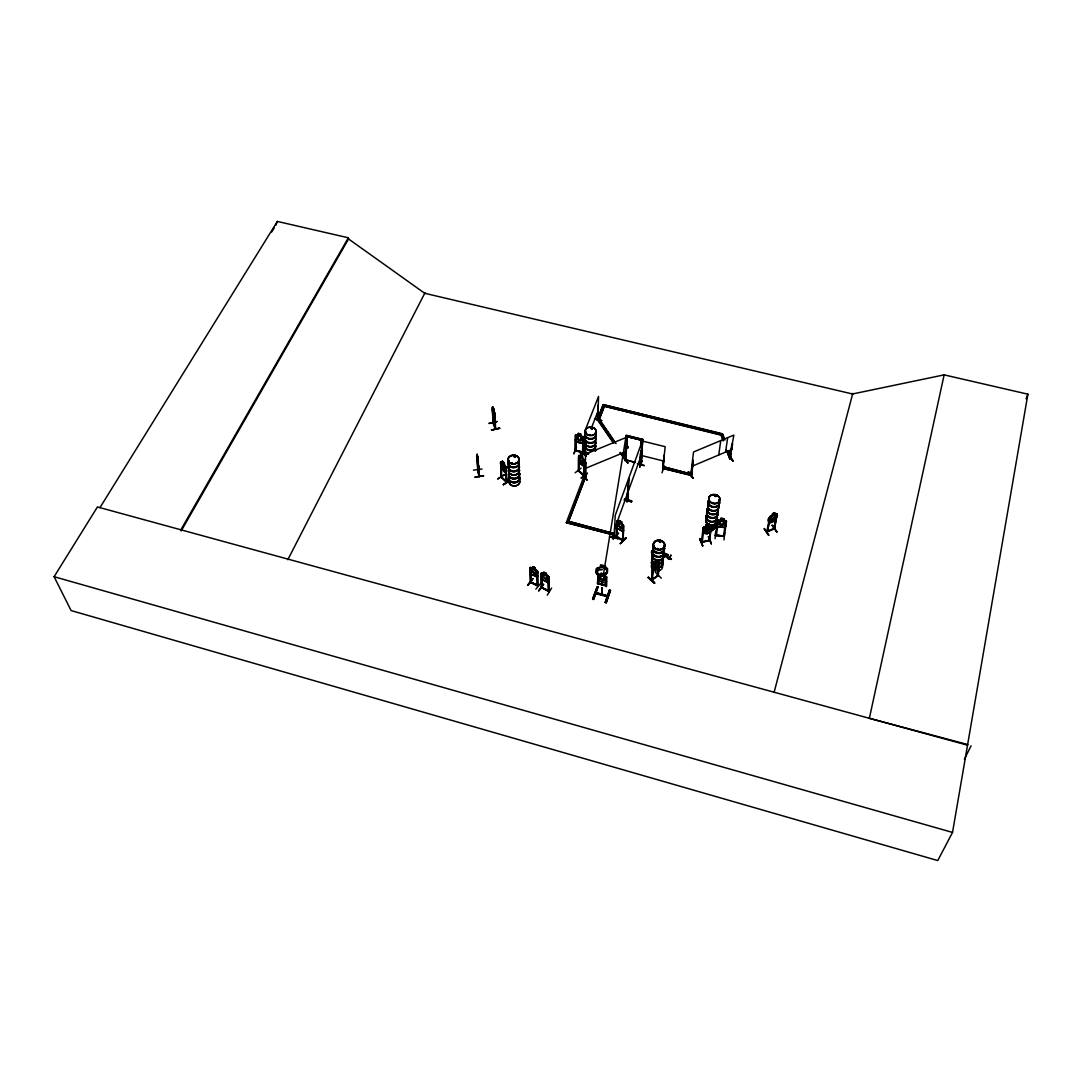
<?xml version="1.0" encoding="UTF-8"?>
<svg xmlns="http://www.w3.org/2000/svg" width="1082" height="1082" viewBox="0 0 1082 1082"><rect width="100%" height="100%" fill="white"/><g stroke="black" fill="none" stroke-linecap="round" stroke-linejoin="round"><path stroke-width="1.5" d="M585.862 476.405L585.078 477.243L585.93 476.526M566.265 522.647L613.291 534.873L566.265 522.647L583.671 477.243L585.294 477.649L567.915 523.079L585.294 477.649M573.92 453.845L576.449 447.123L573.92 453.547M575.475 435.099L575.286 450.842L575.475 435.099L576.476 434.775M575.151 472.78L581.156 468.114M575.164 450.261L575.867 450.477M576.179 436.682L575.529 436.276L576.273 436.465L575.867 450.951M576.273 436.465L576.057 450.964L575.367 450.004M578.207 435.14L578.234 433.355L580.953 434.031L580.804 435.924M578.261 435.302L578.329 433.436M578.248 470.968L578.721 456.55L579.086 471.17L578.194 470.913L584.118 475.877L584.551 460.472L579.465 455.414M578.424 470.143L578.816 470.873L578.748 455.454L579.479 455.495M578.491 456.712L578.789 471.319M585.078 454.156L580.168 452.885L585.227 453.507M580.669 463.637L580.831 454.846M587.418 473.429L581.075 478.149L587.391 473.172M585.037 449.53L582.157 455.617M582.887 438.102L583.631 438.291L582.887 438.102L582.576 452.641M582.508 465.179L582.752 456.388L580.777 454.724L579.749 459.647L582.549 463.434L583.563 462.866L582.725 458.159M582.698 451.83L583.293 452.817L583.631 437.128L576.449 434.707M586.958 480.219L582.941 473.794L587.053 479.921M583.536 474.863L583.996 475.877L583.834 461.243L584.591 461.541L583.834 461.243M583.55 475.444L584.05 461.081M584.605 439.251L585.119 438.737L584.253 453.561L584.51 452.398M584.226 453.399L584.821 438.656M585.037 441.781L584.645 453.574L584.821 452.547M625.139 460.215L626.884 437.182L585.551 454.129L585.078 477.243L585.795 476.161M585.808 477.013L586.038 462.582L585.335 462.88L586.038 462.582M478.623 467.018L477.176 459.295L478.623 467.018L478.65 465.963M597.967 405.331L597.534 420.438L597.494 413.608M597.616 420.316L597.534 419.153M613.643 443.282L597.764 420.141L598.549 396.458L585.091 430.487L584.632 453.507M615.09 442.673L599.212 419.559L604.73 405.006L721.288 433.896L720.883 435.126L604.27 406.196L720.95 434.68L721.342 433.463L603.174 404.627L597.656 418.72L599.225 419.113L616.05 443.593M594.911 419.045L601.727 420.371M595.682 593.68L595.966 592.476L595.695 593.301L607.529 596.006M603.174 404.627L598.86 416.043M606.393 585.2L598.481 583.239C593.585 582.738 609.369 587.174 605.42 585.254M597.548 583.712L597.94 574.623L606.759 576.963C606.799 600.875 604.824 572.189 606.583 577.45M598.157 583.874C599.387 582.346 597.534 573.095 598.617 575.34M598.711 575.069L598.17 583.834M593.599 599.469L598.048 586.687L593.599 599.469L592.625 599.198L597.048 586.971L598.021 587.255M478.082 470.197L477.608 469.345M477.554 469.507L479.137 476.607L477.892 458.957M478.92 475.444L477.771 470.088M605.866 576.977L605.284 585.687M618.187 538.511L609.464 536.915L618.174 538.579M607.529 596.047L607.259 596.777L607.557 595.925L595.966 592.828M668.162 554.741L668.054 555.526M606.191 602.836L610.464 590.515L606.191 602.85L605.284 602.038L609.639 589.798L605.365 602.539M613.156 538.944L618.295 533.074M613.792 533.507L568.442 521.308L612.169 533.088M626.951 500.479L627.141 501.629L628.71 478.352L615.225 515.37L614.116 537.227M549.277 591.543L541.392 587.472M549.277 591.015L542.312 587.675M622.245 540.527L622.921 540.919L623.949 525.811L617.741 521.145L616.821 521.281L616.564 536.821L617.497 522.795L616.659 522.579L616.74 536.55M616.889 521.213L616.226 536.131M618.647 533.345L613.102 538.944M625.612 460.472L624.814 459.945L625.923 459.958M624.95 459.728L625.315 451.343M625.978 440.09L626.262 435.262L642.789 439.346L640.99 463.84M626.613 446.339L625.68 446.284L625.098 460.689M626.072 440.536L626.356 435.735L642.451 439.711L640.706 463.664M621.65 521.943L621.487 523.729L623.232 524.702M621.541 523.674L622.691 525L622.502 528.192L621.244 528.8L617.957 525.257L618.133 522.051L619.35 522.241L619.364 520.415L621.731 521.943L621.568 523.729M625.707 460.459L627.222 436.533L641.518 440.076L641.031 446.758M626.005 458.43L626.289 454.846M640.693 447.326L641.423 440.117L627.371 436.587L626.627 446.825L626.735 446L625.68 446.284M627.168 447.826L627.912 447.894M622.745 540.378L623.218 526.515L622.84 540.865L615.82 536.334M627.79 463.001L626.478 460.689M626.992 500.925L626.721 501.575L628.169 487.022L627.655 487.563M627.357 500.98L627.046 501.683L627.871 486.941M627.317 499.911L627.898 493.811M532.723 568.185L530.153 567.468L530.356 582.305L538.309 585.93L531.37 582.13M627.546 499.37L627.655 500.127L628.426 485.385M625.748 537.673L620.284 543.678L626.126 538.214M624.3 500.182L631.428 501.629M651.54 551.766L651.675 552.632A1.407 1.163 5.5 0 0 652.338 553.2L653.001 553.362M640.422 453.399L639.503 463.908L641.017 463.434M639.719 467.221L642.059 460.418L639.746 466.924M640.395 464.651L639.814 465.274L640.896 453.507M640.138 465.368L642.045 441.74L629.061 477.405L627.695 500.006M642.789 439.346L640.909 464.164L641.41 463.596M641.261 464.219L642.383 449.76M637.447 463.921L644.412 465.625L637.514 463.637M723.385 535.576L724.25 536.456L726.374 522.403L725.562 522.322L723.479 536.374M724.007 539.945L724.656 532.601M725.562 522.322L726.374 522.403M725.589 520.618L726.495 521.362L725.643 520.564L717.596 520.415L716.906 525L717.664 526.812L724.588 527.543L725.765 525.947M718.353 521.551L717.528 521.47L718.353 521.551L716.352 535.576L715.648 534.67L715.54 535.576L717.691 520.361L718.759 519.969M715.662 531.451L715.053 538.728M716.338 534.792L716.23 535.59M627.384 500.479L627.114 501.588M648.064 577.599C654.421 580.358 659.1 588.879 648.104 577.545M652.852 565.548L651.405 580.141L658.343 575.448L659.371 561.747L657.802 575.394M652.203 579.1L651.621 580.344L652.784 565.588L655.205 563.411M651.864 579.817L653.325 566.17A5.762 4.774 5.9 0 1 651.743 561.49M662.008 472.807L664.294 465.963M652.297 579.884L653.542 566.373L652.716 566.63L653.542 566.373M662.806 468.804L662.657 469.602L664.077 455.157L663.225 468.898M663.023 468.465L663.509 466.761L691.317 474.159L690.884 475.444L663.023 468.465L691.06 475.079L691.614 474.038M663.509 466.761L691.317 474.159M657.207 561.815L658.262 561.558L657.964 564.696L654.664 568.375L653.677 567.861L653.961 564.736L655.137 563.343C654.028 561.517 659.006 558.271 657.288 561.707M654.502 570.052L655.286 561.653M655.219 572.121L661.305 578.207M648.375 577.328L654.596 582.9M656.571 568.523L657.45 560.016M659.587 561.95L657.788 575.908M659.384 560.747L658.113 567.32L652.973 571.174L658.235 567.401M665.254 553.443C660.913 555.702 666.647 553.984 664.591 553.267L663.374 554.106M663.55 556.351L663.104 554.795L664.267 556.54L663.591 556.067M663.347 554.39L664.591 553.267M664.727 556.662L665.701 553.551L665.335 556.527M597.278 420.303L597.507 419.681M665.308 556.811L666.282 553.7M668.121 554.539L667.445 557.365L667.432 555.323M667.526 558.407L671.232 559.38L667.526 558.407L667.702 557.676L669.217 558.366L667.702 557.676M669.826 558.528L671.381 558.934L669.826 558.528L670.962 554.917L669.217 558.366M584.266 452.952L584.848 453.06A5.315 4.193 1.5 0 0 586.173 456.185A5.329 4.193 1.5 0 1 584.983 452.1M688.22 472.09L693.021 478.082L688.179 472.144M691.777 474.295L690.803 474.876L693.521 451.992L733.867 435.086L729.633 458.443L731.432 458.389L728.686 450.802M690.884 475.444L693.17 460.459L691.709 474.809L693.17 460.459M607.354 571.891L605.568 568.51L601.633 566.914L596.939 568.686L596.52 571.702L599.185 574.204L603.404 574.501L606.664 572.324L607.097 568.889L604.473 566.008M604.595 565.859L607.651 568.875L607.151 572.649L603.499 575.042L598.779 574.704L595.776 571.891L596.263 568.429L601.47 566.481L605.798 568.239L607.638 571.837L604.879 575.922L600.483 576.395L597.994 575.435M492.675 412.026L494.866 419.343L495.069 418.112M699.77 538.85L702.786 545.923L699.648 538.85M709.657 540.175L701.312 542.244L702.232 541.541M702.137 541.555L702.204 542.366L702.015 541.5M703.949 528.327L703.178 528.516L703.949 528.327L702.204 542.366M708.832 525.595L709.143 523.715L706.33 524.405L706.127 526.204L704.693 527.083L704.26 530.261L705.464 531.276L708.074 530.64L709.657 528.936L710.117 525.744L708.791 525.514M706.357 524.486L706.127 526.204L703.205 527.421L701.325 542.515L702.177 541.866M580.277 452.601L585.186 453.845M720.883 435.126L722.627 434.125L724.832 440.198M718.732 454.981L720.774 440.577M724.223 439.116L722.627 434.125M708.642 536.658L711.32 543.759M701.515 542.501C711.347 540.026 708.169 541.108 709.724 539.675M710.779 526.65L711.645 526.704L710.779 526.65L709.008 540.635M710.211 525.69L715.77 526.988L715.608 527.894L707.128 533.751C694.333 533.615 719.801 516.574 709.819 531.871L703.341 533.534L702.664 531.965L703.286 527.421L710.833 525.04L708.926 525.514M713.647 502.927L712.822 503.076M715.08 496.192L714.837 495.502M709.44 540.134L708.886 539.85M711.604 525.352L709.792 531.789L703.381 533.385M709.603 540.5L711.645 525.433L710.806 524.959M713.295 502.981L712.808 502.508M708.615 536.631L711.334 543.556M725.562 452.1L727.672 437.683M732.879 461.121L728.362 454.9L733.19 461.027L729.552 456.198M583.468 475.417L584.348 475.214L583.766 474.646M729.904 458.619L732.528 443.904L729.985 458.646L727.077 451.086M731.432 458.389L729.768 459.106L731.865 444.188M720.734 520.185L721.004 518.386M723.506 520.483L723.777 518.67L721.004 518.467M724.156 536.442L724.264 535.644M725.67 525.933L726.495 521.281M609.572 536.618L618.174 538.782M657.464 549.25L657.748 548.466L658.072 549.196M659.249 541.69L659.695 541.068M658.208 549.02L657.477 548.52M660.142 541.27L660.453 542.123M99.963 507.634L277.357 221.431L348.363 237.797L348.539 238.946L181.249 530.829L180.87 529.788L97.434 506.958L54.1 576.706L71.101 610.559L937.769 860.569L952.525 832.423L1027.9 394.186L944.14 374.872L852.508 393.983M601.538 585.01L602.106 581.886M603.242 575.638L626.153 435.546L642.681 439.63M729.836 458.281L730.323 457.578M729.701 458.403L730.675 457.821M616.835 536.104L616.253 535.631M764.419 528.462L768.923 535.225M770.587 516.1L769.613 517.02L766.773 532.101C787.074 523.12 763.081 533.507 767.449 531.032M768.626 521.632C765.339 519.225 774.469 513.139 770.844 516.425L770.208 519.63L771.209 520.469L775.131 517.602L775.78 514.396L774.617 514.342L777.147 513.828L774.455 528.963M766.962 532.06L766.719 531.37M767.463 531.519L770.114 517.764M767.26 531.505L770.276 517.994M772.21 515.384C771.223 513.111 776.944 510.961 774.671 514.423M772.196 525.257L776.754 531.803M774.387 528.192L773.725 529.301L777.025 514.924L774.374 528.949M776.321 515.208L773.779 529.233M773.454 528.976L774.32 528.232M776.173 518.521L777.052 513.882M589.081 434.599L589.812 434.68L589.203 435.113M591.705 428.756L592.03 427.863L592.571 428.715M944.14 374.872L869.36 718.299L967.795 744.578M493.162 422.223L495.637 428.986L494.812 413.351L492.31 407.238M715.675 527.029L709.765 532.276M624.841 460.486L625.437 459.661M506.511 481.909L506.241 481.22M501.237 463.421L500.493 463.096L501.237 463.421L501.737 477.757L501.48 476.499M514.545 456.983L515.492 456.158M515.654 456.82L514.031 456.415M511.772 463.542L512.516 463.231M511.975 462.798L512.354 463.502M774.103 692.318L852.792 393.348L852.616 394.01L424.726 293.29L348.539 238.946M631.55 501.48L624.476 499.803M580.304 452.303L585.213 453.574M671.232 559.38L671.408 558.65M666.864 557.216L667.526 554.944L666.012 554.701M691.087 475.12L691.371 473.727M631.388 501.94L631.699 500.858L624.652 499.113M606.258 585.633L597.413 583.144L598.292 583.333M605.203 602.593L609.639 589.798L610.546 590.596M614.495 529.341L627.817 492.553M628.155 491.607L641.004 456.144M613.291 534.873L613.805 533.088M597.142 586.944L592.625 599.185M624.747 459.674L625.721 459.769M625.991 459.823L634.918 462.731M601.7 420.682L595.235 418.829M627.371 436.587L641.383 440.131L627.303 436.628M597.764 420.141L599.212 419.559L604.094 407.021M584.767 444.945L585.971 441.875M598.062 411.092L591.11 428.661L591.583 427.769M582.427 452.195L576.151 450.382M582.102 455.901L584.672 449.192M582.17 455.833L584.699 449.436M583.604 437.209L582.779 436.276M575.381 439.928L576.287 441.916L582.63 443.498L583.509 441.956M1026.074 398.798L1027.9 394.186M580.899 435.884L582.184 436.79L582.116 440.103L580.736 441.172L578.207 440.55L576.868 438.792L576.922 435.478L578.288 435.221M575.299 450.815L583.279 451.938M506.295 471.657L505.808 472.956L506.281 471.766M651.607 551.698L652.419 550.427A1.407 1.163 5.5 0 1 653.001 550.265M708.71 540.405L701.515 542.014M652.338 579.479L651.445 579.654M654.529 583.157L648.416 577.112M607.516 595.682L595.952 592.544M607.3 596.682L595.682 593.653M652.203 551.861L652.892 551.036M964.414 759.293L971.054 745.782M478.379 463.353L477.148 454.399L477.635 456.618M714.499 495.732L715.364 495.286M287.826 559.678L425.037 292.708M501.182 477.162L506.579 482.41L505.646 467.695L506.633 482.477L505.997 467.032L500.614 461.811L501.264 477.297L500.614 461.811M659.885 541.149L659.858 542.109M659.75 542.028L659.682 541.298M660.953 541.866L660.142 542.461L659.317 541.636M583.82 466.342L584.578 465.165M601.944 588.175L601.727 594.437L601.903 587.932M614.13 537.673L614.333 536.564L613.792 537.091M627.601 498.802L627.303 500.06M640.044 460.283L639.935 460.824M641.193 441.902L641.342 442.443M641.153 442.443L641.356 442.267M775.023 520.415L776.2 518.427M688.558 471.914L693.035 477.798M180.87 529.788L348.363 237.797M591.354 427.931L591.583 428.702M537.145 577.112L537.97 575.949M271.69 231.967L274.219 227.937M275.91 225.259L277.357 221.431M548.317 582.711L549.101 581.467L548.317 582.711L542.19 579.709L541.27 577.612M651.743 551.374L652.392 550.711A1.407 1.163 5.5 0 1 652.987 550.549M627.506 498.937L627.668 500.046M640.206 465.287L641.112 450.464M607.3 571.837L604.824 575.935M622.732 531.573L623.53 530.383M616.578 525.879L617.281 528.084L622.786 531.668L623.611 530.451M551.604 588.108L547.249 595.181M542.136 573.081L541.27 573.203L541.527 587.621L549.129 590.948M543.746 584.388L538.904 590.921M537.227 572.148L537.943 572.513L537.227 572.148L537.267 585.43M538.052 585.687L537.93 571.404L530.099 567.55L530.599 582.075L538.214 585.416M541.027 582.982L535.874 589.149M543.894 572.202L543.921 573.879L542.623 573.785L542.677 576.895L546.424 580.114L547.695 579.438L546.424 573.419L543.813 572.094L543.867 573.947M546.437 575.097C552.997 578.559 537.429 570.498 543.786 573.852M538.552 590.786L543.353 584.158M548.182 577.991L549.061 578.113L548.182 577.991L548.533 591.137M541.839 574.799L541.298 574.204L542.15 588.243L541.568 587.12M537.443 585.538L537.064 572.378M527.962 585.362L532.804 578.572M532.831 578.856L527.61 585.213L532.817 578.586M531.221 582.698L530.924 568.97L530.221 568.618L531.221 582.698L530.735 582.048M537.213 577.193L531.154 574.136L530.275 571.972L531.208 574.069M532.817 568.28L531.533 568.185L531.614 571.323L535.347 574.515L536.618 573.839L536.537 570.714L535.238 569.497C536.631 567.36 531.032 564.818 532.763 568.361M537.037 570.457L535.32 569.484L535.279 567.807M530.992 567.414L530.18 567.617M725.67 525.852L724.534 527.394L717.664 526.731L716.906 524.932L710.617 530.653L707.993 531.641L706.316 530.964L711.144 526.109L712.768 525.906M715.391 535.225L724.358 535.928M716.311 535.103L723.317 536.063M494.596 415.65L493.027 411.687L493.067 406.832L494.406 412.31L495.367 429.054L495.651 428.31M495.367 428.296L494.001 411.282M492.905 422.359L495.272 428.932M493.094 423.387L492.391 407.211L493.108 408.793M658.221 575.529L658.167 574.718M623.056 540.175L616.632 536.456M625.802 537.727L620.284 543.678L626.113 538.173M622.786 531.668L617.281 528.084M623.029 540.635L615.847 535.833L616.808 536.009M619.269 522.133L616.821 521.281M715.729 496.273L714.85 496.002M715.973 496.462L715.959 495.664M595.79 571.851L598.779 574.704M478.095 470.481L476.824 454.562L477.297 456.293M514.437 456.09L514.45 456.902M606.542 581.426L605 582.711L599.158 581.156L597.764 579.1M627.533 446.596L627.79 446.731M715.472 535.238L724.21 536.104M704.423 530.221L710.238 525.744M714.945 524.134L712.781 525.825L714.945 524.134L716.744 524.878L714.418 526.515M709.806 532.358L715.608 527.894M652.919 550.752L652.094 552.347L652.987 553.213M575.976 450.437L583.144 452.303M579.249 462.541L583.928 466.396L579.249 462.541L578.667 460.175L579.357 462.474M584.077 459.295L584.334 475.715L578.288 470.44M654.786 567.036L656.855 565.507M653.65 564.439L659.52 560.733L657.423 575.259L658.099 574.772M657.274 561.883L659.452 560.814M655.083 563.911L657.153 562.383M652.189 579.249L657.626 575.61M651.783 580.277L658.262 575.489M508.77 480.773L503.36 484.641L509.054 481.287A5.437 4.342 -2.3 0 0 516.155 485.669A5.437 4.342 -2.3 0 0 518.481 478.785M503.36 484.641L508.797 480.827M508.851 481.084L503.401 484.601M504.374 474.565L497.612 479.028L504.631 474.768M501.48 477.067L506.89 482.274L506.078 466.991M501.764 477.392L506.241 481.368M505.443 465.882L506.051 467.072M502.467 462.893L502.386 461.121L504.198 462.88L505.159 466.099L505.321 469.385L504.483 469.899L501.832 466.004L502.386 461.121M504.28 464.638L504.131 462.92L502.305 461.175M768.558 535.414L764.041 528.827M706.952 530.383L706.33 529.937L710.008 528.489L711.334 526.095L710.901 528.259L714.35 527.313L710.766 528.787L709.386 531.262L709.914 529.003L706.938 530.194M604.689 565.805L600.294 565.183L604.824 565.764M592.395 428.743L591.448 428.81M597.589 582.86L598.481 583.103M702.881 532.06L707.168 533.832L709.846 532.398M702.678 545.923L699.743 538.606M690.992 475.106L691.709 474.809M692.642 460.959L693.319 460.675M691.817 466.342L731.675 449.53M585.213 468.465L626.032 451.613M767.544 531.154L773.508 528.692M770.56 516.06L776.511 513.612M776.484 515.438L777.187 515.154M769.167 522.971C783.544 514.978 768.261 526.609 768.666 521.524M599.225 419.113L597.778 419.694L613.656 442.836M600.551 576.206L604.676 575.8M666.174 554.025L668.094 554.823M548.993 591.746L549.061 577.004L549.061 591.8L541.365 587.404M531.1 582.671L531.235 581.873M538.011 586.187L530.437 582.332M591.462 427.769L592.476 427.917M515.194 457.118L514.248 456.983M497.057 421.439L488.875 423.468L497.071 421.642M499.681 428.296L491.444 430.054L499.695 428.337M493.987 410.7L493.744 408.847M492.959 414.514L494.866 419.343M495.015 418.207L494.839 413.392L493.243 409.361L494.176 414.622M493.04 423.4L492.391 408.401L493.46 423.441M493.162 423.441L492.621 408.969M706.451 524.513L709.075 523.877M722.56 434.572L720.977 434.842L723.168 440.915M483.546 475.634L474.998 477.04M475.012 477.297L483.559 475.891M476.621 455.765L477.811 470.602M477.987 469.426L479.434 476.553L477.865 458.376M478.109 459.918L477.148 454.399M478.406 461.243L478.203 459.904M477.974 462.055L477.608 456.888M473.456 470.143L482.045 469.02M776.727 532.006L772.156 525.243L777.079 531.911M542.19 573L541.189 573.135L541.419 587.918M627.195 447.421L628.155 447.366L627.587 446.339M627.033 447.583L627.871 447.934M659.912 541L660.777 541.23M715.107 495.258L715.865 495.867M591.84 428.77L591.394 428.553M602.241 569.267L598.792 569.281L596.29 571.594L596.425 573.676M583.144 452.776L575.232 450.761M715.459 535.482L724.196 536.415M602.025 569.808L599.144 569.862L596.899 571.918L596.994 573.744L600.496 576.408M715.364 496.543L714.566 496.029M652.973 553.646L652.311 553.47A1.407 1.163 5.5 0 1 651.648 552.902L651.526 552.077M662.684 469.561L665.187 446.69L642.559 441.104M597.643 419.167L599.212 419.559M641.518 455.508L663.848 461.067M582.657 443.431L576.287 441.916L575.502 439.874M624.598 499.384L631.672 501.142L624.612 499.451M624.368 499.898L631.428 501.818M627.939 447.123L627.357 447.299M627.506 460.215L635.134 462.163M605.595 584.943L606.299 585.173M607.489 596.182L595.749 593.044L607.3 596.331M181.708 530.031L967.511 745.173M54.1 576.706L952.525 832.423M493.257 422.819L495.637 428.891M715.554 495.272L716.189 496.165L714.742 496.422M657.491 549.156L657.978 548.655M601.633 594.072L601.957 587.878M714.932 524.215L716.609 524.905M776.403 513.612L777.201 513.896M710.752 525.027L711.55 525.473M531.276 574.042L537.199 577.044M548.249 582.63L542.298 579.614L541.406 577.572M548.385 591.448L548.344 577.761M542.177 587.905L542.014 574.556M580.791 457.199L582.643 458.754M580.723 460.486L582.576 462.041M579.073 470.846L583.685 474.795M505.646 467.695L506.146 468.168L505.402 467.843M596.371 573.595L597.913 575.394M548.222 575.989L549.007 577.085L548.128 576.097M668.013 554.633L666.147 554.295L667.499 555.228M688.571 471.711L693.021 478.082M622.596 453.128L626.343 458.565M622.569 453.561L625.382 457.645M620.202 452.371L624.869 459.174M620.175 452.803L624.841 459.607M652.189 552.456L653.014 552.929A5.735 4.734 5.9 0 0 654.285 558.988A5.735 4.734 5.9 0 0 661.643 559.272A5.735 4.734 5.9 0 0 662.968 553.321M652.514 570.079L653.095 571.147M652.446 570.025L653.041 571.242M479.055 476.472L477.96 461.798M708.25 536.686L711.226 543.827M663.591 554.525L664.267 556.54M493.784 409.442L493.257 407.603M477.189 455.765L477.243 454.372M728.619 451.248L731.364 458.822M721.045 434.409L723.236 440.469M726.468 450.004L729.768 459.106M491.471 430.068L499.546 427.985M477.433 456.875L478.109 459.945M477.662 456.523L477.771 458.389M502.765 461.825L503.847 462.88M546.275 573.501L546.302 575.178M663.834 551.441A5.735 4.734 5.8 0 1 658.248 557.203A5.735 4.734 5.8 0 1 652.771 551.009M663.929 551.198A5.816 4.801 5.8 0 1 658.275 557.041A5.816 4.801 5.8 0 1 652.716 550.779M662.955 553.484A5.735 4.734 5.9 0 1 661.629 559.435A5.735 4.734 5.9 0 1 654.272 559.151A5.735 4.734 5.9 0 1 653.055 553.091M662.955 553.24A5.708 4.707 5.9 0 1 661.643 559.164A5.708 4.707 5.9 0 1 654.312 558.894A5.708 4.707 5.9 0 1 653.095 552.861M663.739 546.207A5.843 4.801 5.8 0 1 662.4 552.266A5.843 4.801 5.8 0 1 654.894 551.969A5.843 4.801 5.8 0 1 653.65 545.828M663.902 550.806A5.748 4.734 5.8 0 1 658.316 556.567A5.748 4.734 5.8 0 1 652.825 550.373M663.956 551.009A5.816 4.801 5.8 0 1 658.289 556.851A5.816 4.801 5.8 0 1 652.73 550.576M662.752 562.14A5.681 4.707 5.9 0 1 661.251 566.643A5.681 4.707 5.9 0 1 655.746 567.658M653.217 566.332A5.681 4.707 5.9 0 1 651.797 561.72M662.847 561.91A5.762 4.774 5.9 0 1 661.318 566.481A5.762 4.774 5.9 0 1 655.746 567.509M661.886 564.087A5.667 4.707 6 0 1 660.575 570.011A5.667 4.707 6 0 1 653.285 569.727A5.667 4.707 6 0 1 652.094 563.708M663.469 554.958A5.708 4.707 5.9 0 1 657.166 560.625A5.708 4.707 5.9 0 1 653.041 553.416M662.657 557.014A5.775 4.774 5.9 0 1 659.1 563.898M654.718 563.249A5.775 4.774 5.9 0 1 652.676 556.621M662.806 561.517A5.681 4.707 5.9 0 1 658.749 567.144M653.271 565.71A5.681 4.707 5.9 0 1 651.864 561.098M662.563 557.257A5.694 4.72 5.9 0 1 659.06 564.047M654.732 563.411A5.694 4.72 5.9 0 1 652.716 556.878M662.86 561.72A5.762 4.774 5.9 0 1 658.749 567.428M653.203 565.967A5.762 4.774 5.9 0 1 651.756 561.301M662.63 556.621A5.708 4.72 5.9 0 1 659.114 563.424M656.165 563.303A5.708 4.72 5.9 0 1 652.784 556.243M518.751 465.355A5.491 4.355 -2.2 0 1 517.088 470.832A5.491 4.355 -2.2 0 1 510.028 470.575A5.491 4.355 -2.2 0 1 509.257 465.003M518.805 465.098A5.572 4.423 -2.2 0 1 517.115 470.656A5.572 4.423 -2.2 0 1 509.96 470.386A5.572 4.423 -2.2 0 1 509.189 464.746M518.873 468.641A5.491 4.369 -2.2 0 1 514.329 475.012A5.491 4.369 -2.2 0 1 508.77 469.331M518.873 468.506A5.491 4.369 -2.2 0 1 517.21 473.997A5.491 4.369 -2.2 0 1 510.163 473.727A5.491 4.369 -2.2 0 1 509.392 468.154M518.657 460.932A5.599 4.423 -2.2 0 1 516.966 466.504A5.599 4.423 -2.2 0 1 509.784 466.234A5.599 4.423 -2.2 0 1 509 460.58M518.724 464.692A5.505 4.355 -2.2 0 1 517.061 470.17A5.505 4.355 -2.2 0 1 510.001 469.913A5.505 4.355 -2.2 0 1 509.23 464.34M518.603 461.405A5.518 4.369 -2.2 0 1 516.925 466.883A5.518 4.369 -2.2 0 1 509.852 466.626A5.518 4.369 -2.2 0 1 509.081 461.054M518.805 464.895A5.572 4.423 -2.2 0 1 517.115 470.454A5.572 4.423 -2.2 0 1 509.96 470.183A5.572 4.423 -2.2 0 1 509.176 464.543M519.049 461.811A5.518 4.369 -2.2 0 1 512.57 467.045A5.518 4.369 -2.2 0 1 509.054 460.377M519.157 476.486A5.437 4.342 -2.2 0 1 514.64 482.815A5.437 4.342 -2.2 0 1 509.135 477.162M519.211 476.229A5.518 4.396 -2.2 0 1 514.64 482.653A5.518 4.396 -2.2 0 1 509.054 476.919M508.986 481.504A5.437 4.342 -2.3 0 0 516.155 485.804A5.437 4.342 -2.3 0 0 518.481 478.65M518.887 468.804A5.491 4.369 -2.2 0 1 514.329 475.16A5.491 4.369 -2.2 0 1 508.77 469.48M519.076 472.347A5.532 4.409 -2.2 0 1 514.477 478.785A5.532 4.409 -2.2 0 1 508.878 473.037M519.13 475.837A5.451 4.342 -2.2 0 1 514.613 482.166A5.451 4.342 -2.2 0 1 509.095 476.513M519.008 472.604A5.464 4.342 -2.2 0 1 514.477 478.947A5.464 4.342 -2.2 0 1 508.959 473.28M519.198 476.039A5.518 4.396 -2.2 0 1 514.626 482.45A5.518 4.396 -2.2 0 1 509.04 476.716M519.062 472.158A5.532 4.409 -2.2 0 1 514.464 478.582A5.532 4.409 -2.2 0 1 508.865 472.834M518.981 471.955A5.464 4.355 -2.2 0 1 514.45 478.298A5.464 4.355 -2.2 0 1 508.919 472.631M718.637 505.713A5.626 4.504 8 0 1 712.592 511.164A5.626 4.504 8 0 1 708.358 504.239M718.746 505.483A5.708 4.571 8 0 1 712.619 511.002A5.708 4.571 8 0 1 708.318 503.982M718.164 508.986A5.613 4.517 8 0 1 712.132 514.423A5.613 4.517 8 0 1 707.885 507.512M718.178 508.743A5.599 4.49 8 0 1 712.159 514.153A5.599 4.49 8 0 1 707.939 507.269M718.732 500.452A5.721 4.585 8 0 1 717.569 506.241A5.721 4.585 8 0 1 710.225 505.97A5.721 4.585 8 0 1 708.859 500.087M718.948 506.241A5.626 4.517 8 0 1 712.686 510.515A5.626 4.517 8 0 1 707.899 504.658M719.205 501.832A5.653 4.517 8 0 1 713.146 507.282A5.653 4.517 8 0 1 708.886 500.344M718.759 500.263A5.721 4.585 8 0 1 717.596 506.038A5.721 4.585 8 0 1 710.252 505.767A5.721 4.585 8 0 1 708.886 499.884M718.718 500.06A5.653 4.517 8 0 1 717.582 505.767A5.653 4.517 8 0 1 710.333 505.497A5.653 4.517 8 0 1 708.981 499.695M717.014 516.655A5.572 4.49 8.1 0 1 711.036 522.065A5.572 4.49 8.1 0 1 706.844 515.181M716.541 515.289A5.653 4.544 8.1 0 1 715.391 521.037A5.653 4.544 8.1 0 1 708.155 520.767A5.653 4.544 8.1 0 1 706.803 514.924M716.554 519.82A5.559 4.49 8.2 0 1 713.647 524.973A5.559 4.49 8.2 0 1 706.735 523.201A5.559 4.49 8.2 0 1 707.263 517.453A5.545 4.477 8.2 0 0 706.749 523.201A5.545 4.477 8.2 0 0 713.633 524.959A5.545 4.477 8.2 0 0 716.527 519.833A5.532 4.463 8.2 0 1 713.633 524.946A5.532 4.463 8.2 0 1 706.749 523.188A5.532 4.463 8.2 0 1 707.276 517.466M718.096 509.311A5.599 4.49 8 0 1 712.078 514.734A5.599 4.49 8 0 1 707.871 507.837M716.554 519.603A5.532 4.463 8.1 0 1 713.66 524.716A5.532 4.463 8.1 0 1 706.789 522.971A5.532 4.463 8.1 0 1 707.317 517.25M717.691 512.611A5.667 4.558 8.1 0 1 714.715 517.832A5.667 4.558 8.1 0 1 707.682 516.046A5.667 4.558 8.1 0 1 708.21 510.204M717.109 516.019A5.572 4.49 8.1 0 1 711.131 521.429A5.572 4.49 8.1 0 1 706.925 514.545M717.582 512.841A5.586 4.49 8.1 0 1 712.308 518.332A5.586 4.49 8.1 0 1 706.83 512.435M707.371 511.367A5.586 4.49 8.1 0 1 708.237 510.474M716.568 515.1A5.653 4.558 8.1 0 1 715.418 520.848A5.653 4.558 8.1 0 1 708.183 520.577A5.653 4.558 8.1 0 1 706.83 514.734M717.718 512.408A5.667 4.558 8.1 0 1 714.756 517.629A5.667 4.558 8.1 0 1 707.709 515.843A5.667 4.558 8.1 0 1 708.237 510.001M717.677 512.205A5.599 4.504 8.1 0 1 712.402 517.696A5.599 4.504 8.1 0 1 706.911 511.786M707.452 510.731A5.599 4.504 8.1 0 1 708.331 509.825M595.722 438.183A5.41 4.233 1.5 0 1 589.568 443.268A5.41 4.233 1.5 0 1 585.862 436.803M595.803 437.94A5.491 4.301 1.5 0 1 589.555 443.093A5.491 4.301 1.5 0 1 585.808 436.533M595.627 441.672A5.41 4.233 1.5 0 1 590.88 446.812A5.41 4.233 1.5 0 1 584.956 442.376M595.641 441.375A5.41 4.247 1.5 0 1 590.894 446.514A5.41 4.247 1.5 0 1 584.97 442.078M595.425 432.881A5.505 4.301 1.5 0 1 593.964 438.291A5.505 4.301 1.5 0 1 586.89 438.034A5.505 4.301 1.5 0 1 585.903 432.53M595.749 437.507A5.424 4.233 1.5 0 1 589.582 442.606A5.424 4.233 1.5 0 1 585.889 436.127M595.438 432.678A5.505 4.301 1.5 0 1 593.977 438.075A5.505 4.301 1.5 0 1 586.89 437.818A5.505 4.301 1.5 0 1 585.903 432.327M595.871 433.517A5.437 4.247 1.5 0 1 589.69 438.602A5.437 4.247 1.5 0 1 585.971 432.124M587.269 453.71A5.437 4.274 1.5 0 1 585.551 447.786M594.951 448.137A5.437 4.274 1.5 0 1 595.587 450.301M587.31 453.872A5.356 4.206 1.5 0 1 585.619 448.056M594.87 448.394A5.356 4.206 1.5 0 1 595.492 450.518M595.6 441.875A5.383 4.22 1.5 0 1 590.177 447.001A5.383 4.22 1.5 0 1 585.213 441.497M595.573 445.257A5.451 4.287 1.5 0 1 589.365 450.41A5.451 4.287 1.5 0 1 585.646 443.863M594.897 447.732A5.369 4.22 1.5 0 1 595.303 450.951M588.594 453.696A5.369 4.22 1.5 0 1 585.619 447.393M595.492 445.5A5.383 4.22 1.5 0 1 589.379 450.572A5.383 4.22 1.5 0 1 585.7 444.12M594.951 447.934A5.437 4.274 1.5 0 1 595.37 451.194M588.567 453.98A5.437 4.274 1.5 0 1 585.551 447.583M595.519 444.851A5.383 4.233 1.5 0 1 589.392 449.923A5.383 4.233 1.5 0 1 585.714 443.471M586.16 456.415A5.329 4.193 1.5 0 1 584.97 452.303M578.288 435.816L578.234 439.13L580.764 439.765L580.818 436.452L578.288 435.816M578.775 433.855L580.398 434.856L578.775 433.855M581.156 455.414L582.346 456.996L581.156 455.414M599.401 575.015L600.199 579.749L604.108 580.777L605.136 579.709L605.284 576.571L603.837 575.624L603.905 573.933L600.97 573.149L600.889 574.84L599.401 575.015M600.875 575.408L600.74 578.532L603.675 579.316L603.81 576.179L600.875 575.408M601.443 573.568L603.377 574.65L601.443 573.568M619.31 522.822L619.134 526.014L621.325 527.434L621.514 524.243L619.31 522.822M619.824 521.064L621.203 522.552L619.824 521.064M623.651 456.969L627.885 463.204L623.597 456.969M723.628 520.347L724.913 521.132L724.413 524.324L722.722 525.541L719.963 525.243L718.691 523.715L719.178 520.523L720.747 520.104L720.923 518.319L723.885 518.711L723.615 520.428M655.638 561.666L656.977 560.679L655.638 561.666M706.1 526.731L705.653 529.923L708.264 529.274L708.71 526.082L706.1 526.731M706.844 524.608L708.521 524.202L706.844 524.608M720.653 520.672L720.166 523.877L722.938 524.175L723.425 520.969L720.653 520.672M721.464 518.724L723.155 519.482L721.464 518.724M772.129 515.898L771.48 519.103L773.86 518.129L774.509 514.924L772.129 515.898M772.954 513.72L774.482 513.084L772.954 513.72M712.051 526.474L708.034 529.625L709.711 530.302L713.728 527.164L712.051 526.474M714.864 524.621L714.147 525.189L715.946 525.068L714.864 524.621M501.642 468.804L505.876 472.915C503.563 473.132 499.289 462.609 501.615 468.844M534.765 567.888L533.21 567.103L534.765 567.888M545.896 573.487L544.341 572.703L545.896 573.487M535.252 570.065L532.831 568.848L532.912 571.972L535.32 573.19L535.252 570.065M546.356 575.665L543.935 574.434L543.976 577.558L546.396 578.775L546.356 575.665M504.253 465.233L502.562 463.596L502.738 466.869L504.415 468.506L504.253 465.233M654.908 548.141A5.789 4.761 5.8 0 0 664.591 546.356A5.789 4.761 5.8 0 0 657.545 540.27A5.789 4.761 5.8 0 0 654.908 548.141M654.948 547.992A5.762 4.734 5.8 0 0 664.578 546.221A5.762 4.734 5.8 0 0 657.572 540.175A5.762 4.734 5.8 0 0 654.948 547.992M654.908 548.331A5.762 4.734 5.8 0 0 664.551 546.559A5.762 4.734 5.8 0 0 657.531 540.486A5.762 4.734 5.8 0 0 654.908 548.331A5.762 4.734 5.8 0 0 664.537 546.559A5.762 4.734 5.8 0 0 657.531 540.5A5.762 4.734 5.8 0 0 654.921 548.331M662.319 552.415A5.748 4.734 5.8 0 0 663.645 546.464A5.762 4.734 5.8 0 1 662.333 552.429A5.762 4.734 5.8 0 1 654.935 552.145A5.762 4.734 5.8 0 1 653.704 546.085A5.748 4.734 5.8 0 0 654.935 552.145A5.748 4.734 5.8 0 0 662.319 552.415M662.387 551.779A5.748 4.734 5.8 0 0 663.712 545.828A5.762 4.734 5.8 0 1 662.387 551.793A5.762 4.734 5.8 0 1 654.989 551.509A5.762 4.734 5.8 0 1 653.758 545.436A5.748 4.734 5.8 0 0 655.002 551.495A5.748 4.734 5.8 0 0 662.387 551.779M510.433 463.11A5.545 4.382 -2.2 0 0 519.035 459.607A5.545 4.382 -2.2 0 0 511.042 455.522A5.545 4.382 -2.2 0 0 510.433 463.11M510.461 463.434A5.518 4.369 -2.2 0 0 519.022 459.945A5.518 4.369 -2.2 0 0 511.056 455.874A5.518 4.369 -2.2 0 0 510.461 463.434M510.447 463.231A5.545 4.382 -2.2 0 0 519.035 459.728A5.545 4.382 -2.2 0 0 511.042 455.644A5.545 4.382 -2.2 0 0 510.447 463.231M710.428 501.953A5.681 4.531 7.9 0 0 719.855 500.249A5.681 4.531 7.9 0 0 712.808 494.42A5.681 4.531 7.9 0 0 710.428 501.953M710.401 502.264A5.653 4.517 7.9 0 0 719.787 500.574A5.653 4.517 7.9 0 0 712.768 494.772A5.653 4.517 7.9 0 0 710.401 502.264A5.64 4.504 7.9 0 0 719.773 500.574A5.64 4.504 7.9 0 0 712.768 494.785A5.64 4.504 7.9 0 0 710.414 502.264M587.797 434.788A5.464 4.26 1.5 0 0 596.128 431.38A5.464 4.26 1.5 0 0 588.094 427.417A5.464 4.26 1.5 0 0 587.797 434.788M587.797 434.964A5.437 4.247 1.5 0 0 596.101 431.583A5.437 4.247 1.5 0 0 588.094 427.633A5.437 4.247 1.5 0 0 587.797 434.964"/></g></svg>
